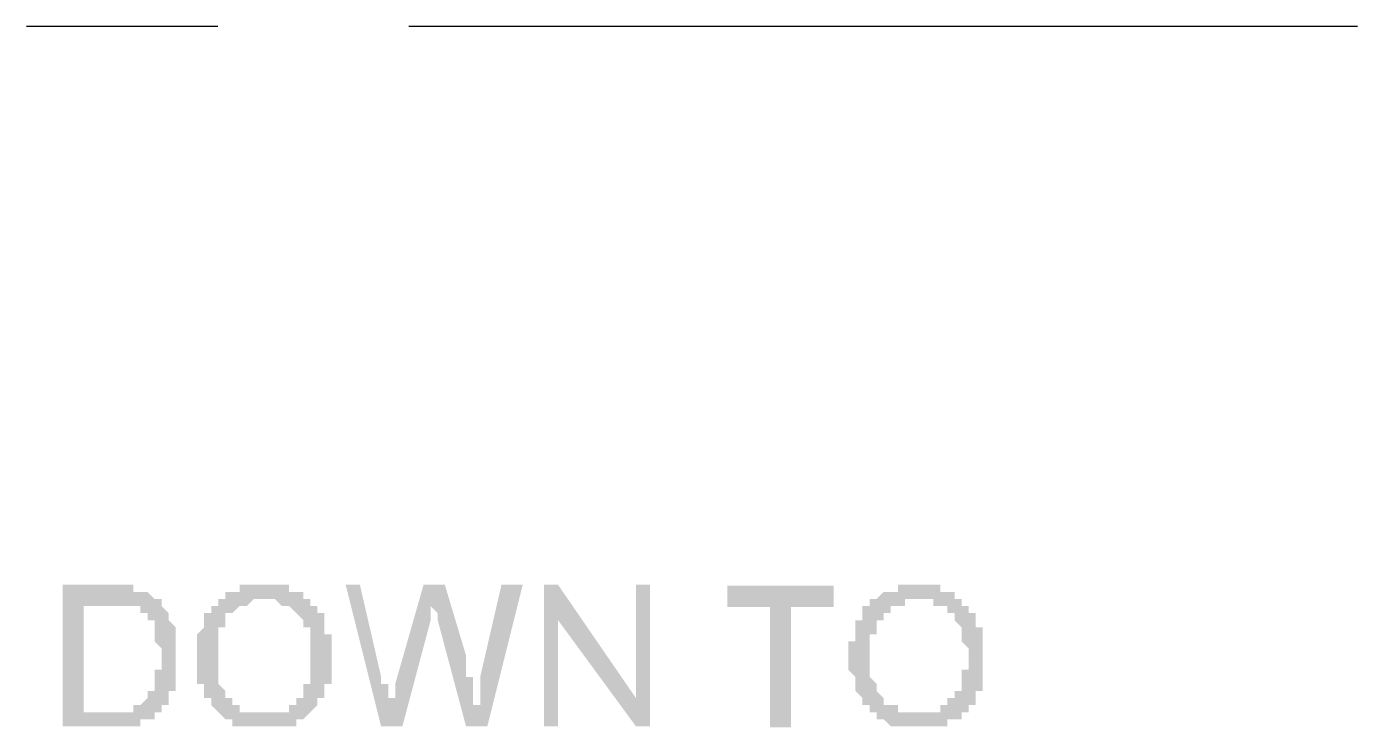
# Model space of a CAD drawing. Header units: inches. Extents: x -11 to 213, y -78 to 40.
# Drawn here: x -2.11 to -0.973, y 22.053 to 22.652 of the extents above; entities that cross this region are included whole.
import ezdxf

# ---------------------------------------------------------------- set-up
doc = ezdxf.new("R2010")
doc.units = ezdxf.units.IN
doc.header["$MEASUREMENT"] = 0
doc.layers.add('PDF_0', color=7, linetype='Continuous')

msp = doc.modelspace()

# ---------------------------------------------------------------- hatches: boundary and pattern name
at = {"layer": 'PDF_0'}
h = msp.add_hatch(color=256, dxfattribs=at)
h.paths.add_polyline_path([(-2.07893, 22.17512), (-2.0366, 22.17512), (-2.0366, 22.17512), (-2.0366, 22.17512), (-2.03055, 22.17512), (-2.03055, 22.17512), (-2.03055, 22.17512), (-2.0245, 22.17512), (-2.0245, 22.17512), (-2.0245, 22.17512), (-2.0245, 22.17512), (-2.01845, 22.17512), (-2.01845, 22.17512), (-2.01845, 22.17512), (-2.01845, 22.16907), (-2.01845, 22.16907), (-2.01241, 22.16907), (-2.01241, 22.16907), (-2.01241, 22.16907), (-2.01241, 22.16907), (-2.00636, 22.16907), (-2.00636, 22.16907), (-2.00636, 22.16907), (-2.00636, 22.16907), (-2.00031, 22.16302), (-2.00031, 22.16302), (-2.00031, 22.16302), (-2.00031, 22.16302), (-2.00031, 22.16302), (-1.99426, 22.16302), (-1.99426, 22.15697), (-1.99426, 22.15697), (-1.99426, 22.15697), (-1.99426, 22.15697), (-1.99426, 22.15697), (-1.98821, 22.15092), (-1.98821, 22.15092), (-1.98821, 22.15092), (-1.98821, 22.15092), (-1.98821, 22.14488), (-1.98821, 22.14488), (-1.98821, 22.14488), (-1.98821, 22.14488), (-1.98217, 22.13883), (-1.98217, 22.13883), (-1.98217, 22.13883), (-1.98217, 22.13883), (-1.98217, 22.13883), (-1.98217, 22.13278), (-1.98217, 22.13278), (-1.98217, 22.13278), (-1.98217, 22.13278), (-1.98217, 22.12673), (-1.98217, 22.12673), (-1.98217, 22.12673), (-1.98217, 22.12068), (-1.98217, 22.12068), (-1.98217, 22.12068), (-1.98217, 22.12068), (-1.98217, 22.11464), (-1.98217, 22.11464), (-1.98217, 22.11464), (-1.98217, 22.11464), (-1.98217, 22.10859), (-1.98217, 22.10859), (-1.98217, 22.10859), (-1.98217, 22.10254), (-1.98217, 22.10254), (-1.98217, 22.10254), (-1.98217, 22.09649), (-1.98217, 22.09649), (-1.98217, 22.09649), (-1.98217, 22.09649), (-1.98217, 22.09045), (-1.98217, 22.09045), (-1.98217, 22.09045), (-1.98217, 22.09045), (-1.98217, 22.0844), (-1.98821, 22.0844), (-1.98821, 22.0844), (-1.98821, 22.0844), (-1.98821, 22.07835), (-1.98821, 22.07835), (-1.98821, 22.07835), (-1.98821, 22.07835), (-1.98821, 22.0723), (-1.98821, 22.0723), (-1.99426, 22.0723), (-1.99426, 22.0723), (-1.99426, 22.0723), (-1.99426, 22.06625), (-1.99426, 22.06625), (-1.99426, 22.06625), (-1.99426, 22.06625), (-2.00031, 22.06625), (-2.00031, 22.06625), (-2.00031, 22.06021), (-2.00031, 22.06021), (-2.00031, 22.06021), (-2.00636, 22.06021), (-2.00636, 22.06021), (-2.00636, 22.06021), (-2.00636, 22.06021), (-2.00636, 22.06021), (-2.01241, 22.06021), (-2.01241, 22.05416), (-2.01241, 22.05416), (-2.01241, 22.05416), (-2.01845, 22.05416), (-2.01845, 22.05416), (-2.01845, 22.05416), (-2.0245, 22.05416), (-2.0245, 22.05416), (-2.0245, 22.05416), (-2.0245, 22.05416), (-2.03055, 22.05416), (-2.03055, 22.05416), (-2.03055, 22.05416), (-2.0366, 22.05416), (-2.0366, 22.05416), (-2.07893, 22.05416)], flags=0)
h.paths.add_polyline_path([(-2.06079, 22.06625), (-2.0366, 22.06625), (-2.0366, 22.06625), (-2.0366, 22.06625), (-2.03055, 22.06625), (-2.03055, 22.06625), (-2.03055, 22.06625), (-2.03055, 22.06625), (-2.0245, 22.06625), (-2.0245, 22.06625), (-2.0245, 22.06625), (-2.0245, 22.06625), (-2.01845, 22.06625), (-2.01845, 22.0723), (-2.01845, 22.0723), (-2.01845, 22.0723), (-2.01241, 22.0723), (-2.01241, 22.0723), (-2.01241, 22.0723), (-2.01241, 22.0723), (-2.01241, 22.0723), (-2.00636, 22.07835), (-2.00636, 22.07835), (-2.00636, 22.07835), (-2.00636, 22.07835), (-2.00636, 22.07835), (-2.00636, 22.0844), (-2.00031, 22.0844), (-2.00031, 22.0844), (-2.00031, 22.0844), (-2.00031, 22.09045), (-2.00031, 22.09045), (-2.00031, 22.09045), (-2.00031, 22.09045), (-2.00031, 22.09045), (-2.00031, 22.09649), (-2.00031, 22.09649), (-2.00031, 22.09649), (-2.00031, 22.10254), (-2.00031, 22.10254), (-2.00031, 22.10254), (-1.99426, 22.10254), (-1.99426, 22.10859), (-1.99426, 22.10859), (-1.99426, 22.10859), (-1.99426, 22.11464), (-1.99426, 22.11464), (-1.99426, 22.11464), (-1.99426, 22.12068), (-1.99426, 22.12068), (-1.99426, 22.12068), (-1.99426, 22.12068), (-2.00031, 22.12673), (-2.00031, 22.12673), (-2.00031, 22.12673), (-2.00031, 22.12673), (-2.00031, 22.13278), (-2.00031, 22.13278), (-2.00031, 22.13278), (-2.00031, 22.13278), (-2.00031, 22.13883), (-2.00031, 22.13883), (-2.00031, 22.13883), (-2.00031, 22.13883), (-2.00031, 22.14488), (-2.00031, 22.14488), (-2.00636, 22.14488), (-2.00636, 22.14488), (-2.00636, 22.14488), (-2.00636, 22.15092), (-2.00636, 22.15092), (-2.00636, 22.15092), (-2.01241, 22.15092), (-2.01241, 22.15092), (-2.01241, 22.15092), (-2.01241, 22.15697), (-2.01241, 22.15697), (-2.01845, 22.15697), (-2.01845, 22.15697), (-2.01845, 22.15697), (-2.01845, 22.15697), (-2.0245, 22.15697), (-2.0245, 22.15697), (-2.0245, 22.15697), (-2.0245, 22.15697), (-2.03055, 22.15697), (-2.03055, 22.15697), (-2.03055, 22.15697), (-2.03055, 22.15697), (-2.0366, 22.15697), (-2.0366, 22.15697), (-2.0366, 22.15697), (-2.0366, 22.15697), (-2.06079, 22.15697)], flags=0)
h = msp.add_hatch(color=256, dxfattribs=at)
h.paths.add_polyline_path([(-1.90958, 22.17512), (-1.90354, 22.17512), (-1.90354, 22.17512), (-1.90354, 22.17512), (-1.89749, 22.17512), (-1.89749, 22.17512), (-1.89749, 22.17512), (-1.89749, 22.17512), (-1.89144, 22.17512), (-1.89144, 22.17512), (-1.89144, 22.17512), (-1.88539, 22.17512), (-1.88539, 22.17512), (-1.88539, 22.16907), (-1.88539, 22.16907), (-1.87934, 22.16907), (-1.87934, 22.16907), (-1.87934, 22.16907), (-1.87934, 22.16907), (-1.87934, 22.16907), (-1.8733, 22.16907), (-1.8733, 22.16302), (-1.8733, 22.16302), (-1.8733, 22.16302), (-1.86725, 22.16302), (-1.86725, 22.16302), (-1.86725, 22.16302), (-1.86725, 22.15697), (-1.86725, 22.15697), (-1.86725, 22.15697), (-1.86725, 22.15697), (-1.8612, 22.15697), (-1.8612, 22.15697), (-1.8612, 22.15092), (-1.8612, 22.15092), (-1.8612, 22.15092), (-1.8612, 22.15092), (-1.85515, 22.15092), (-1.85515, 22.14488), (-1.85515, 22.14488), (-1.85515, 22.14488), (-1.85515, 22.14488), (-1.85515, 22.13883), (-1.85515, 22.13883), (-1.85515, 22.13883), (-1.85515, 22.13883), (-1.85515, 22.13278), (-1.84911, 22.13278), (-1.84911, 22.13278), (-1.84911, 22.13278), (-1.84911, 22.12673), (-1.84911, 22.12673), (-1.84911, 22.12673), (-1.84911, 22.12068), (-1.84911, 22.12068), (-1.84911, 22.12068), (-1.84911, 22.12068), (-1.84911, 22.11464), (-1.84911, 22.11464), (-1.84911, 22.11464), (-1.84911, 22.10859), (-1.84911, 22.10859), (-1.84911, 22.10859), (-1.84911, 22.10859), (-1.84911, 22.10254), (-1.84911, 22.10254), (-1.84911, 22.10254), (-1.84911, 22.09649), (-1.84911, 22.09649), (-1.84911, 22.09649), (-1.84911, 22.09649), (-1.84911, 22.09045), (-1.85515, 22.09045), (-1.85515, 22.09045), (-1.85515, 22.09045), (-1.85515, 22.0844), (-1.85515, 22.0844), (-1.85515, 22.0844), (-1.85515, 22.0844), (-1.85515, 22.07835), (-1.85515, 22.07835), (-1.8612, 22.07835), (-1.8612, 22.07835), (-1.8612, 22.0723), (-1.8612, 22.0723), (-1.8612, 22.0723), (-1.8612, 22.0723), (-1.8612, 22.0723), (-1.86725, 22.06625), (-1.86725, 22.06625), (-1.86725, 22.06625), (-1.86725, 22.06625), (-1.86725, 22.06625), (-1.86725, 22.06625), (-1.8733, 22.06021), (-1.8733, 22.06021), (-1.8733, 22.06021), (-1.8733, 22.06021), (-1.87934, 22.06021), (-1.87934, 22.06021), (-1.87934, 22.06021), (-1.87934, 22.05416), (-1.88539, 22.05416), (-1.88539, 22.05416), (-1.88539, 22.05416), (-1.88539, 22.05416), (-1.88539, 22.05416), (-1.89144, 22.05416), (-1.89144, 22.05416), (-1.89144, 22.05416), (-1.89749, 22.05416), (-1.89749, 22.05416), (-1.89749, 22.05416), (-1.89749, 22.05416), (-1.90354, 22.05416), (-1.90354, 22.05416), (-1.90354, 22.05416), (-1.90958, 22.05416), (-1.90958, 22.05416), (-1.90958, 22.05416), (-1.90958, 22.05416), (-1.91563, 22.05416), (-1.91563, 22.05416), (-1.91563, 22.05416), (-1.92168, 22.05416), (-1.92168, 22.05416), (-1.92168, 22.05416), (-1.92168, 22.05416), (-1.92773, 22.05416), (-1.92773, 22.05416), (-1.92773, 22.05416), (-1.92773, 22.05416), (-1.93378, 22.05416), (-1.93378, 22.05416), (-1.93378, 22.06021), (-1.93378, 22.06021), (-1.93378, 22.06021), (-1.93982, 22.06021), (-1.93982, 22.06021), (-1.93982, 22.06021), (-1.93982, 22.06021), (-1.94587, 22.06625), (-1.94587, 22.06625), (-1.94587, 22.06625), (-1.94587, 22.06625), (-1.94587, 22.06625), (-1.94587, 22.06625), (-1.95192, 22.0723), (-1.95192, 22.0723), (-1.95192, 22.0723), (-1.95192, 22.0723), (-1.95192, 22.0723), (-1.95192, 22.07835), (-1.95797, 22.07835), (-1.95797, 22.07835), (-1.95797, 22.07835), (-1.95797, 22.0844), (-1.95797, 22.0844), (-1.95797, 22.0844), (-1.95797, 22.0844), (-1.95797, 22.09045), (-1.95797, 22.09045), (-1.96401, 22.09045), (-1.96401, 22.09045), (-1.96401, 22.09649), (-1.96401, 22.09649), (-1.96401, 22.09649), (-1.96401, 22.09649), (-1.96401, 22.10254), (-1.96401, 22.10254), (-1.96401, 22.10254), (-1.96401, 22.10859), (-1.96401, 22.10859), (-1.96401, 22.10859), (-1.96401, 22.10859), (-1.96401, 22.11464), (-1.96401, 22.11464), (-1.96401, 22.11464), (-1.96401, 22.11464), (-1.96401, 22.12068), (-1.96401, 22.12068), (-1.96401, 22.12068), (-1.96401, 22.12673), (-1.96401, 22.12673), (-1.96401, 22.12673), (-1.96401, 22.12673), (-1.96401, 22.13278), (-1.96401, 22.13278), (-1.96401, 22.13278), (-1.95797, 22.13883), (-1.95797, 22.13883), (-1.95797, 22.13883), (-1.95797, 22.13883), (-1.95797, 22.14488), (-1.95797, 22.14488), (-1.95797, 22.14488), (-1.95797, 22.14488), (-1.95797, 22.14488), (-1.95797, 22.15092), (-1.95192, 22.15092), (-1.95192, 22.15092), (-1.95192, 22.15092), (-1.95192, 22.15697), (-1.95192, 22.15697), (-1.95192, 22.15697), (-1.94587, 22.15697), (-1.94587, 22.15697), (-1.94587, 22.15697), (-1.94587, 22.16302), (-1.94587, 22.16302), (-1.94587, 22.16302), (-1.93982, 22.16302), (-1.93982, 22.16302), (-1.93982, 22.16302), (-1.93982, 22.16907), (-1.93982, 22.16907), (-1.93378, 22.16907), (-1.93378, 22.16907), (-1.93378, 22.16907), (-1.93378, 22.16907), (-1.92773, 22.16907), (-1.92773, 22.16907), (-1.92773, 22.16907), (-1.92773, 22.17512), (-1.92168, 22.17512), (-1.92168, 22.17512), (-1.92168, 22.17512), (-1.92168, 22.17512), (-1.91563, 22.17512), (-1.91563, 22.17512), (-1.91563, 22.17512), (-1.90958, 22.17512), (-1.90958, 22.17512), (-1.90958, 22.17512), (-1.90958, 22.17512), (-1.90958, 22.17512)], flags=0)
h.paths.add_polyline_path([(-1.90958, 22.06625), (-1.90354, 22.06625), (-1.90354, 22.06625), (-1.90354, 22.06625), (-1.89749, 22.06625), (-1.89749, 22.06625), (-1.89749, 22.06625), (-1.89749, 22.06625), (-1.89144, 22.06625), (-1.89144, 22.06625), (-1.89144, 22.06625), (-1.89144, 22.06625), (-1.88539, 22.06625), (-1.88539, 22.0723), (-1.88539, 22.0723), (-1.88539, 22.0723), (-1.87934, 22.0723), (-1.87934, 22.0723), (-1.87934, 22.0723), (-1.87934, 22.07835), (-1.87934, 22.07835), (-1.87934, 22.07835), (-1.8733, 22.07835), (-1.8733, 22.07835), (-1.8733, 22.07835), (-1.8733, 22.0844), (-1.8733, 22.0844), (-1.8733, 22.0844), (-1.8733, 22.0844), (-1.8733, 22.09045), (-1.86725, 22.09045), (-1.86725, 22.09045), (-1.86725, 22.09045), (-1.86725, 22.09045), (-1.86725, 22.09649), (-1.86725, 22.09649), (-1.86725, 22.09649), (-1.86725, 22.10254), (-1.86725, 22.10254), (-1.86725, 22.10254), (-1.86725, 22.10254), (-1.86725, 22.10859), (-1.86725, 22.10859), (-1.86725, 22.10859), (-1.86725, 22.11464), (-1.86725, 22.11464), (-1.86725, 22.11464), (-1.86725, 22.11464), (-1.86725, 22.12068), (-1.86725, 22.12068), (-1.86725, 22.12068), (-1.86725, 22.12673), (-1.86725, 22.12673), (-1.86725, 22.12673), (-1.86725, 22.12673), (-1.86725, 22.13278), (-1.86725, 22.13278), (-1.86725, 22.13278), (-1.86725, 22.13278), (-1.86725, 22.13883), (-1.8733, 22.13883), (-1.8733, 22.13883), (-1.8733, 22.13883), (-1.8733, 22.14488), (-1.8733, 22.14488), (-1.8733, 22.14488), (-1.8733, 22.14488), (-1.8733, 22.14488), (-1.87934, 22.15092), (-1.87934, 22.15092), (-1.87934, 22.15092), (-1.87934, 22.15092), (-1.87934, 22.15092), (-1.87934, 22.15092), (-1.88539, 22.15697), (-1.88539, 22.15697), (-1.88539, 22.15697), (-1.88539, 22.15697), (-1.89144, 22.15697), (-1.89144, 22.15697), (-1.89144, 22.15697), (-1.89144, 22.15697), (-1.89749, 22.16302), (-1.89749, 22.16302), (-1.89749, 22.16302), (-1.89749, 22.16302), (-1.90354, 22.16302), (-1.90354, 22.16302), (-1.90354, 22.16302), (-1.90354, 22.16302), (-1.90958, 22.16302), (-1.90958, 22.16302), (-1.90958, 22.16302), (-1.91563, 22.16302), (-1.91563, 22.16302), (-1.91563, 22.16302), (-1.91563, 22.16302), (-1.92168, 22.15697), (-1.92168, 22.15697), (-1.92168, 22.15697), (-1.92168, 22.15697), (-1.92773, 22.15697), (-1.92773, 22.15697), (-1.92773, 22.15697), (-1.92773, 22.15697), (-1.93378, 22.15092), (-1.93378, 22.15092), (-1.93378, 22.15092), (-1.93378, 22.15092), (-1.93378, 22.15092), (-1.93378, 22.15092), (-1.93982, 22.15092), (-1.93982, 22.14488), (-1.93982, 22.14488), (-1.93982, 22.14488), (-1.93982, 22.14488), (-1.93982, 22.14488), (-1.93982, 22.13883), (-1.93982, 22.13883), (-1.94587, 22.13883), (-1.94587, 22.13883), (-1.94587, 22.13278), (-1.94587, 22.13278), (-1.94587, 22.13278), (-1.94587, 22.13278), (-1.94587, 22.12673), (-1.94587, 22.12673), (-1.94587, 22.12673), (-1.94587, 22.12673), (-1.94587, 22.12068), (-1.94587, 22.12068), (-1.94587, 22.12068), (-1.94587, 22.11464), (-1.94587, 22.11464), (-1.94587, 22.11464), (-1.94587, 22.10859), (-1.94587, 22.10859), (-1.94587, 22.10859), (-1.94587, 22.10859), (-1.94587, 22.10254), (-1.94587, 22.10254), (-1.94587, 22.10254), (-1.94587, 22.09649), (-1.94587, 22.09649), (-1.94587, 22.09649), (-1.94587, 22.09649), (-1.94587, 22.09045), (-1.94587, 22.09045), (-1.94587, 22.09045), (-1.94587, 22.09045), (-1.93982, 22.0844), (-1.93982, 22.0844), (-1.93982, 22.0844), (-1.93982, 22.0844), (-1.93982, 22.0844), (-1.93982, 22.07835), (-1.93982, 22.07835), (-1.93378, 22.07835), (-1.93378, 22.07835), (-1.93378, 22.07835), (-1.93378, 22.0723), (-1.93378, 22.0723), (-1.93378, 22.0723), (-1.92773, 22.0723), (-1.92773, 22.0723), (-1.92773, 22.0723), (-1.92773, 22.0723), (-1.92773, 22.06625), (-1.92168, 22.06625), (-1.92168, 22.06625), (-1.92168, 22.06625), (-1.92168, 22.06625), (-1.91563, 22.06625), (-1.91563, 22.06625), (-1.91563, 22.06625), (-1.91563, 22.06625), (-1.90958, 22.06625), (-1.90958, 22.06625), (-1.90958, 22.06625), (-1.90958, 22.06625)], flags=0)
for points in [[(-1.68581, 22.17512), (-1.71604, 22.05416), (-1.73419, 22.05416), (-1.75838, 22.14488), (-1.75838, 22.15092), (-1.75838, 22.15092), (-1.75838, 22.15092), (-1.76443, 22.15697), (-1.76443, 22.15697), (-1.76443, 22.15697), (-1.76443, 22.15697), (-1.76443, 22.15697), (-1.76443, 22.14488), (-1.78862, 22.05416), (-1.80676, 22.05416), (-1.837, 22.17512), (-1.82491, 22.17512), (-1.80676, 22.09649), (-1.80676, 22.09045), (-1.80676, 22.09045), (-1.80071, 22.09045), (-1.80071, 22.0844), (-1.80071, 22.0844), (-1.80071, 22.0844), (-1.80071, 22.07835), (-1.80071, 22.07835), (-1.80071, 22.07835), (-1.80071, 22.07835), (-1.80071, 22.0723), (-1.80071, 22.0723), (-1.80071, 22.0723), (-1.80071, 22.0723), (-1.80071, 22.0723), (-1.80071, 22.0723), (-1.80071, 22.0723), (-1.80071, 22.0723), (-1.80071, 22.0723), (-1.80071, 22.07835), (-1.80071, 22.07835), (-1.79467, 22.07835), (-1.79467, 22.0844), (-1.79467, 22.0844), (-1.79467, 22.0844), (-1.79467, 22.0844), (-1.79467, 22.09045), (-1.79467, 22.09045), (-1.79467, 22.09045), (-1.79467, 22.09045), (-1.79467, 22.09045), (-1.77048, 22.17512), (-1.75233, 22.17512), (-1.73419, 22.11464), (-1.73419, 22.10859), (-1.73419, 22.10859), (-1.73419, 22.10859), (-1.73419, 22.10859), (-1.73419, 22.10254), (-1.73419, 22.10254), (-1.73419, 22.10254), (-1.73419, 22.09649), (-1.73419, 22.09649), (-1.72814, 22.09649), (-1.72814, 22.09649), (-1.72814, 22.09045), (-1.72814, 22.09045), (-1.72814, 22.09045), (-1.72814, 22.0844), (-1.72814, 22.0844), (-1.72814, 22.0844), (-1.72814, 22.0844), (-1.72814, 22.07835), (-1.72814, 22.07835), (-1.72814, 22.07835), (-1.72814, 22.07835), (-1.72814, 22.0723), (-1.72814, 22.0723), (-1.72814, 22.0723), (-1.72814, 22.0723), (-1.72814, 22.0723), (-1.72814, 22.0723), (-1.72814, 22.0723), (-1.72209, 22.0723), (-1.72209, 22.0723), (-1.72209, 22.07835), (-1.72209, 22.07835), (-1.72209, 22.07835), (-1.72209, 22.0844), (-1.72209, 22.0844), (-1.72209, 22.0844), (-1.72209, 22.0844), (-1.72209, 22.09045), (-1.72209, 22.09045), (-1.72209, 22.09045), (-1.72209, 22.09649), (-1.72209, 22.09649), (-1.70395, 22.17512)], [(-1.57694, 22.05415), (-1.58903, 22.05415), (-1.65556, 22.14487), (-1.65556, 22.14487), (-1.65556, 22.05415), (-1.66766, 22.05415), (-1.66766, 22.17511), (-1.65556, 22.17511), (-1.58903, 22.07834), (-1.58903, 22.07834), (-1.58903, 22.17511), (-1.57694, 22.17511)], [(-1.42019, 22.15612), (-1.45648, 22.15612), (-1.45648, 22.0533), (-1.47462, 22.0533), (-1.47462, 22.15612), (-1.51091, 22.15612), (-1.51091, 22.17426), (-1.42019, 22.17426)]]:
    msp.add_hatch(color=256, dxfattribs=at).paths.add_polyline_path(points)
h = msp.add_hatch(color=256, dxfattribs=at)
h.paths.add_polyline_path([(-1.34711, 22.17512), (-1.34711, 22.17512), (-1.34711, 22.17512), (-1.34106, 22.17512), (-1.34106, 22.17512), (-1.34106, 22.17512), (-1.33501, 22.17512), (-1.33501, 22.17512), (-1.33501, 22.17512), (-1.33501, 22.17512), (-1.32897, 22.17512), (-1.32897, 22.17512), (-1.32897, 22.17512), (-1.32897, 22.16907), (-1.32292, 22.16907), (-1.32292, 22.16907), (-1.32292, 22.16907), (-1.32292, 22.16907), (-1.31687, 22.16907), (-1.31687, 22.16907), (-1.31687, 22.16907), (-1.31687, 22.16302), (-1.31687, 22.16302), (-1.31082, 22.16302), (-1.31082, 22.16302), (-1.31082, 22.16302), (-1.31082, 22.16302), (-1.31082, 22.15697), (-1.30477, 22.15697), (-1.30477, 22.15697), (-1.30477, 22.15697), (-1.30477, 22.15697), (-1.30477, 22.15697), (-1.30477, 22.15092), (-1.30477, 22.15092), (-1.29873, 22.15092), (-1.29873, 22.15092), (-1.29873, 22.15092), (-1.29873, 22.14488), (-1.29873, 22.14488), (-1.29873, 22.14488), (-1.29873, 22.14488), (-1.29873, 22.13883), (-1.29268, 22.13883), (-1.29268, 22.13883), (-1.29268, 22.13883), (-1.29268, 22.13278), (-1.29268, 22.13278), (-1.29268, 22.13278), (-1.29268, 22.13278), (-1.29268, 22.12673), (-1.29268, 22.12673), (-1.29268, 22.12673), (-1.29268, 22.12068), (-1.29268, 22.12068), (-1.29268, 22.12068), (-1.29268, 22.12068), (-1.29268, 22.11464), (-1.29268, 22.11464), (-1.29268, 22.11464), (-1.29268, 22.10859), (-1.29268, 22.10859), (-1.29268, 22.10859), (-1.29268, 22.10859), (-1.29268, 22.10254), (-1.29268, 22.10254), (-1.29268, 22.10254), (-1.29268, 22.09649), (-1.29268, 22.09649), (-1.29268, 22.09649), (-1.29268, 22.09649), (-1.29268, 22.09045), (-1.29268, 22.09045), (-1.29268, 22.09045), (-1.29268, 22.09045), (-1.29268, 22.0844), (-1.29873, 22.0844), (-1.29873, 22.0844), (-1.29873, 22.0844), (-1.29873, 22.07835), (-1.29873, 22.07835), (-1.29873, 22.07835), (-1.29873, 22.07835), (-1.29873, 22.0723), (-1.30477, 22.0723), (-1.30477, 22.0723), (-1.30477, 22.0723), (-1.30477, 22.0723), (-1.30477, 22.06625), (-1.30477, 22.06625), (-1.31082, 22.06625), (-1.31082, 22.06625), (-1.31082, 22.06625), (-1.31082, 22.06625), (-1.31082, 22.06021), (-1.31687, 22.06021), (-1.31687, 22.06021), (-1.31687, 22.06021), (-1.31687, 22.06021), (-1.31687, 22.06021), (-1.32292, 22.06021), (-1.32292, 22.05416), (-1.32292, 22.05416), (-1.32292, 22.05416), (-1.32897, 22.05416), (-1.32897, 22.05416), (-1.32897, 22.05416), (-1.32897, 22.05416), (-1.33501, 22.05416), (-1.33501, 22.05416), (-1.33501, 22.05416), (-1.33501, 22.05416), (-1.34106, 22.05416), (-1.34106, 22.05416), (-1.34106, 22.05416), (-1.34711, 22.05416), (-1.34711, 22.05416), (-1.34711, 22.05416), (-1.34711, 22.05416), (-1.35316, 22.05416), (-1.35316, 22.05416), (-1.35316, 22.05416), (-1.3592, 22.05416), (-1.3592, 22.05416), (-1.3592, 22.05416), (-1.3592, 22.05416), (-1.36525, 22.05416), (-1.36525, 22.05416), (-1.36525, 22.05416), (-1.36525, 22.05416), (-1.3713, 22.05416), (-1.3713, 22.05416), (-1.3713, 22.05416), (-1.3713, 22.05416), (-1.37735, 22.06021), (-1.37735, 22.06021), (-1.37735, 22.06021), (-1.37735, 22.06021), (-1.3834, 22.06021), (-1.3834, 22.06021), (-1.3834, 22.06021), (-1.3834, 22.06625), (-1.3834, 22.06625), (-1.38944, 22.06625), (-1.38944, 22.06625), (-1.38944, 22.06625), (-1.38944, 22.06625), (-1.38944, 22.0723), (-1.38944, 22.0723), (-1.39549, 22.0723), (-1.39549, 22.0723), (-1.39549, 22.0723), (-1.39549, 22.07835), (-1.39549, 22.07835), (-1.39549, 22.07835), (-1.39549, 22.07835), (-1.40154, 22.0844), (-1.40154, 22.0844), (-1.40154, 22.0844), (-1.40154, 22.0844), (-1.40154, 22.09045), (-1.40154, 22.09045), (-1.40154, 22.09045), (-1.40154, 22.09045), (-1.40154, 22.09649), (-1.40154, 22.09649), (-1.40154, 22.09649), (-1.40154, 22.09649), (-1.40759, 22.10254), (-1.40759, 22.10254), (-1.40759, 22.10254), (-1.40759, 22.10859), (-1.40759, 22.10859), (-1.40759, 22.10859), (-1.40759, 22.10859), (-1.40759, 22.11464), (-1.40759, 22.11464), (-1.40759, 22.11464), (-1.40759, 22.11464), (-1.40759, 22.12068), (-1.40759, 22.12068), (-1.40759, 22.12068), (-1.40759, 22.12673), (-1.40154, 22.12673), (-1.40154, 22.12673), (-1.40154, 22.12673), (-1.40154, 22.13278), (-1.40154, 22.13278), (-1.40154, 22.13278), (-1.40154, 22.13883), (-1.40154, 22.13883), (-1.40154, 22.13883), (-1.40154, 22.13883), (-1.40154, 22.14488), (-1.40154, 22.14488), (-1.40154, 22.14488), (-1.39549, 22.14488), (-1.39549, 22.14488), (-1.39549, 22.15092), (-1.39549, 22.15092), (-1.39549, 22.15092), (-1.39549, 22.15092), (-1.39549, 22.15697), (-1.38944, 22.15697), (-1.38944, 22.15697), (-1.38944, 22.15697), (-1.38944, 22.15697), (-1.38944, 22.15697), (-1.38944, 22.16302), (-1.3834, 22.16302), (-1.3834, 22.16302), (-1.3834, 22.16302), (-1.3834, 22.16302), (-1.3834, 22.16302), (-1.37735, 22.16907), (-1.37735, 22.16907), (-1.37735, 22.16907), (-1.37735, 22.16907), (-1.3713, 22.16907), (-1.3713, 22.16907), (-1.3713, 22.16907), (-1.3713, 22.16907), (-1.36525, 22.16907), (-1.36525, 22.17512), (-1.36525, 22.17512), (-1.36525, 22.17512), (-1.3592, 22.17512), (-1.3592, 22.17512), (-1.3592, 22.17512), (-1.3592, 22.17512), (-1.35316, 22.17512), (-1.35316, 22.17512), (-1.35316, 22.17512), (-1.34711, 22.17512), (-1.34711, 22.17512), (-1.34711, 22.17512)], flags=0)
h.paths.add_polyline_path([(-1.34711, 22.06625), (-1.34711, 22.06625), (-1.34711, 22.06625), (-1.34106, 22.06625), (-1.34106, 22.06625), (-1.34106, 22.06625), (-1.33501, 22.06625), (-1.33501, 22.06625), (-1.33501, 22.06625), (-1.33501, 22.06625), (-1.32897, 22.06625), (-1.32897, 22.06625), (-1.32897, 22.06625), (-1.32897, 22.0723), (-1.32897, 22.0723), (-1.32292, 22.0723), (-1.32292, 22.0723), (-1.32292, 22.0723), (-1.32292, 22.0723), (-1.32292, 22.07835), (-1.31687, 22.07835), (-1.31687, 22.07835), (-1.31687, 22.07835), (-1.31687, 22.07835), (-1.31687, 22.07835), (-1.31687, 22.0844), (-1.31687, 22.0844), (-1.31082, 22.0844), (-1.31082, 22.0844), (-1.31082, 22.09045), (-1.31082, 22.09045), (-1.31082, 22.09045), (-1.31082, 22.09045), (-1.31082, 22.09045), (-1.31082, 22.09649), (-1.31082, 22.09649), (-1.31082, 22.09649), (-1.31082, 22.10254), (-1.31082, 22.10254), (-1.30477, 22.10254), (-1.30477, 22.10254), (-1.30477, 22.10859), (-1.30477, 22.10859), (-1.30477, 22.10859), (-1.30477, 22.11464), (-1.30477, 22.11464), (-1.30477, 22.11464), (-1.30477, 22.11464), (-1.30477, 22.12068), (-1.30477, 22.12068), (-1.30477, 22.12068), (-1.31082, 22.12673), (-1.31082, 22.12673), (-1.31082, 22.12673), (-1.31082, 22.12673), (-1.31082, 22.13278), (-1.31082, 22.13278), (-1.31082, 22.13278), (-1.31082, 22.13278), (-1.31082, 22.13883), (-1.31082, 22.13883), (-1.31082, 22.13883), (-1.31082, 22.13883), (-1.31687, 22.14488), (-1.31687, 22.14488), (-1.31687, 22.14488), (-1.31687, 22.14488), (-1.31687, 22.14488), (-1.31687, 22.15092), (-1.31687, 22.15092), (-1.31687, 22.15092), (-1.32292, 22.15092), (-1.32292, 22.15092), (-1.32292, 22.15092), (-1.32292, 22.15697), (-1.32897, 22.15697), (-1.32897, 22.15697), (-1.32897, 22.15697), (-1.32897, 22.15697), (-1.32897, 22.15697), (-1.33501, 22.15697), (-1.33501, 22.15697), (-1.33501, 22.16302), (-1.33501, 22.16302), (-1.34106, 22.16302), (-1.34106, 22.16302), (-1.34106, 22.16302), (-1.34711, 22.16302), (-1.34711, 22.16302), (-1.34711, 22.16302), (-1.34711, 22.16302), (-1.35316, 22.16302), (-1.35316, 22.16302), (-1.35316, 22.16302), (-1.3592, 22.16302), (-1.3592, 22.16302), (-1.3592, 22.16302), (-1.3592, 22.15697), (-1.36525, 22.15697), (-1.36525, 22.15697), (-1.36525, 22.15697), (-1.36525, 22.15697), (-1.3713, 22.15697), (-1.3713, 22.15697), (-1.3713, 22.15697), (-1.3713, 22.15092), (-1.3713, 22.15092), (-1.37735, 22.15092), (-1.37735, 22.15092), (-1.37735, 22.15092), (-1.37735, 22.15092), (-1.37735, 22.15092), (-1.37735, 22.14488), (-1.37735, 22.14488), (-1.3834, 22.14488), (-1.3834, 22.14488), (-1.3834, 22.14488), (-1.3834, 22.13883), (-1.3834, 22.13883), (-1.3834, 22.13883), (-1.3834, 22.13883), (-1.3834, 22.13278), (-1.3834, 22.13278), (-1.38944, 22.13278), (-1.38944, 22.13278), (-1.38944, 22.12673), (-1.38944, 22.12673), (-1.38944, 22.12673), (-1.38944, 22.12673), (-1.38944, 22.12068), (-1.38944, 22.12068), (-1.38944, 22.12068), (-1.38944, 22.11464), (-1.38944, 22.11464), (-1.38944, 22.11464), (-1.38944, 22.10859), (-1.38944, 22.10859), (-1.38944, 22.10859), (-1.38944, 22.10859), (-1.38944, 22.10254), (-1.38944, 22.10254), (-1.38944, 22.10254), (-1.38944, 22.09649), (-1.38944, 22.09649), (-1.38944, 22.09649), (-1.38944, 22.09649), (-1.3834, 22.09045), (-1.3834, 22.09045), (-1.3834, 22.09045), (-1.3834, 22.09045), (-1.3834, 22.0844), (-1.3834, 22.0844), (-1.3834, 22.0844), (-1.3834, 22.0844), (-1.3834, 22.0844), (-1.37735, 22.07835), (-1.37735, 22.07835), (-1.37735, 22.07835), (-1.37735, 22.07835), (-1.37735, 22.07835), (-1.37735, 22.0723), (-1.3713, 22.0723), (-1.3713, 22.0723), (-1.3713, 22.0723), (-1.3713, 22.0723), (-1.3713, 22.0723), (-1.36525, 22.0723), (-1.36525, 22.06625), (-1.36525, 22.06625), (-1.36525, 22.06625), (-1.3592, 22.06625), (-1.3592, 22.06625), (-1.3592, 22.06625), (-1.3592, 22.06625), (-1.35316, 22.06625), (-1.35316, 22.06625), (-1.35316, 22.06625), (-1.35316, 22.06625), (-1.34711, 22.06625), (-1.34711, 22.06625)], flags=0)

# ---------------------------------------------------------------- linework, layer by layer
at = {"layer": 'PDF_0', "lineweight": 30}
for points in [[(-1.94636, 22.65204), (-2.10965, 22.65204)], [(-0.97265, 22.65204), (-1.78307, 22.65204)]]:
    msp.add_lwpolyline(points, dxfattribs=at)

doc.saveas('drawing.dxf')
